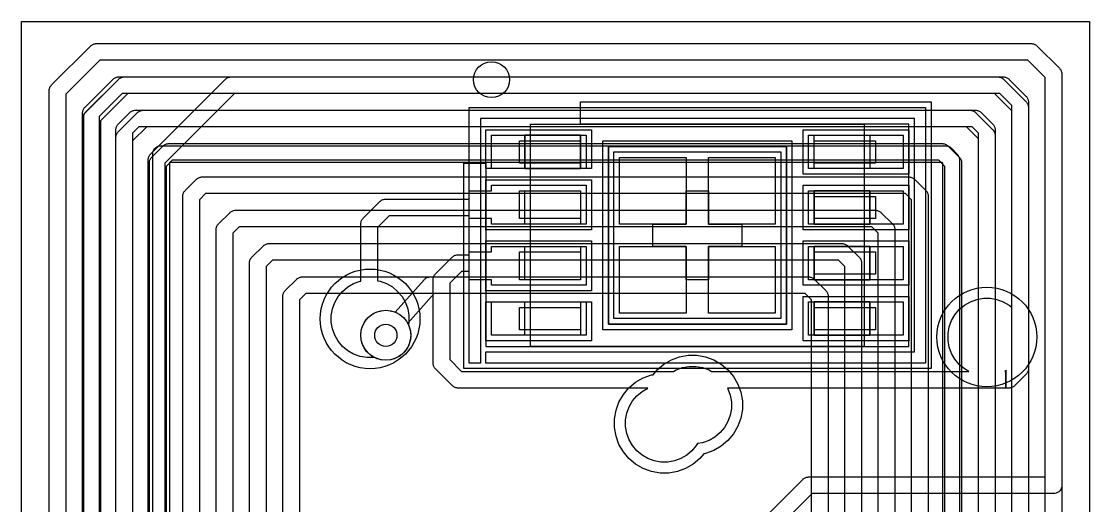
# Model space of a CAD drawing. Header units: millimetres. Extents: x 3.92 to 13.53, y -4.97 to 4.72.
# Drawn here: x 3.92 to 13.53, y 0.37 to 4.72 of the extents above; entities that cross this region are included whole.
import ezdxf

# ---------------------------------------------------------------- set-up
doc = ezdxf.new("R2010")
doc.units = ezdxf.units.MM
for name, color, linetype in [('98_0', 1, 'CONTINUOUS'), ('CopperBottom', 208, 'CONTINUOUS'), ('CopperMid', 4, 'CONTINUOUS'), ('CopperMid2', 118, 'CONTINUOUS'), ('CopperTop', 130, 'CONTINUOUS'), ('DimensionLines', 10, 'CONTINUOUS'), ('KeepOutTop', 1, 'CONTINUOUS'), ('LeadsTop', 225, 'CONTINUOUS'), ('PackageTop', 255, 'CONTINUOUS'), ('PasteMaskTop', 4, 'CONTINUOUS'), ('SilkScreenTop', 50, 'CONTINUOUS'), ('Sketch1', 138, 'CONTINUOUS'), ('SolderMaskTop', 3, 'CONTINUOUS')]:
    doc.layers.add(name, color=color, linetype=linetype)

msp = doc.modelspace()

# ---------------------------------------------------------------- linework, layer by layer
at = {"layer": '98_0'}
msp.add_circle((7.2, 1.9), 0.1, dxfattribs=at)
msp.add_circle((7.2, 1.9), 0.1, dxfattribs=at)
at = {"layer": 'CopperBottom'}
for points in [[(4.175, -3.8), (4.175, 4.1), (4.175285, 4.106537), (4.176139, 4.113024), (4.177556, 4.119411), (4.179523, 4.125652), (4.182027, 4.131696), (4.185048, 4.1375), (4.188564, 4.143018), (4.192547, 4.148209), (4.196967, 4.153033), (4.546967, 4.503033), (4.551791, 4.507453), (4.556982, 4.511436), (4.5625, 4.514952), (4.568304, 4.517973), (4.574348, 4.520477), (4.580589, 4.522444), (4.586976, 4.523861), (4.593463, 4.524715), (4.6, 4.525), (13, 4.525), (13.006537, 4.524715), (13.013024, 4.523861), (13.019411, 4.522444), (13.025652, 4.520477), (13.031696, 4.517973), (13.0375, 4.514952), (13.043018, 4.511436), (13.048209, 4.507453), (13.053033, 4.503033), (13.253033, 4.303033), (13.257453, 4.298209), (13.261436, 4.293018), (13.264952, 4.2875), (13.267973, 4.281696), (13.270477, 4.275652), (13.272444, 4.269411), (13.273861, 4.263024), (13.274715, 4.256537), (13.275, 4.25), (13.275, -0.65)], [(13.125, -0.618934), (13.125, 4.218934), (12.968934, 4.375), (4.631066, 4.375), (4.325, 4.068934), (4.325, -3.768934)], [(4.475, -3.67), (4.475, 3.9), (4.475285, 3.906537), (4.476139, 3.913024), (4.477556, 3.919411), (4.479523, 3.925652), (4.482027, 3.931696), (4.485048, 3.9375), (4.488564, 3.943018), (4.492547, 3.948209), (4.496967, 3.953033), (4.746967, 4.203033), (4.751791, 4.207453), (4.756982, 4.211436), (4.7625, 4.214952), (4.768304, 4.217973), (4.774348, 4.220477), (4.780589, 4.222444), (4.786976, 4.223861), (4.793463, 4.224715), (4.8, 4.225), (12.7, 4.225), (12.706537, 4.224715), (12.713024, 4.223861), (12.719411, 4.222444), (12.725652, 4.220477), (12.731696, 4.217973), (12.7375, 4.214952), (12.743018, 4.211436), (12.748209, 4.207453), (12.753033, 4.203033), (12.953033, 4.003033), (12.957453, 3.998209), (12.961436, 3.993018), (12.964952, 3.9875), (12.967973, 3.981696), (12.970477, 3.975652), (12.972444, 3.969411), (12.973861, 3.963024), (12.974715, 3.956537), (12.975, 3.95), (12.975, -0.5)], [(12.825, -0.468934), (12.825, 3.918934), (12.668934, 4.075), (4.831066, 4.075), (4.625, 3.868934), (4.625, -3.638934)], [(4.775, -3.44), (4.775, 3.68), (4.775285, 3.686537), (4.776139, 3.693024), (4.777556, 3.699411), (4.779523, 3.705652), (4.782027, 3.711696), (4.785048, 3.7175), (4.788564, 3.723018), (4.792547, 3.728209), (4.796967, 3.733033), (4.966967, 3.903033), (4.971791, 3.907453), (4.976982, 3.911436), (4.9825, 3.914952), (4.988304, 3.917973), (4.994348, 3.920477), (5.000589, 3.922444), (5.006976, 3.923861), (5.013463, 3.924715), (5.02, 3.925), (12.45, 3.925), (12.456537, 3.924715), (12.463024, 3.923861), (12.469411, 3.922444), (12.475652, 3.920477), (12.481696, 3.917973), (12.4875, 3.914952), (12.493018, 3.911436), (12.498209, 3.907453), (12.503033, 3.903033), (12.653033, 3.753033), (12.657453, 3.748209), (12.661436, 3.743018), (12.664952, 3.7375), (12.667973, 3.731696), (12.670477, 3.725652), (12.672444, 3.719411), (12.673861, 3.713024), (12.674715, 3.706537), (12.675, 3.7), (12.675, -0.35)], [(12.525, -0.318934), (12.525, 3.668934), (12.418934, 3.775), (5.051066, 3.775), (4.925, 3.648934), (4.925, -3.408934)], [(5.105, -3.32), (5.105, 3.53), (5.106139, 3.543024), (5.109523, 3.555652), (5.115048, 3.5675), (5.122547, 3.578209), (5.131791, 3.587453), (5.1425, 3.594952), (5.154348, 3.600477), (5.166976, 3.603861), (5.18, 3.605), (12.23, 3.605), (12.236537, 3.604715), (12.243024, 3.603861), (12.249411, 3.602444), (12.255652, 3.600477), (12.261696, 3.597973), (12.2675, 3.594952), (12.273018, 3.591436), (12.278209, 3.587453), (12.283033, 3.583033), (12.333033, 3.533033), (12.337453, 3.528209), (12.341436, 3.523018), (12.344952, 3.5175), (12.347973, 3.511696), (12.350477, 3.505652), (12.352444, 3.499411), (12.353861, 3.493024), (12.354715, 3.486537), (12.355, 3.48), (12.355, -0.22)], [(12.205, -0.188934), (12.205, 3.448934), (12.198934, 3.455), (5.255, 3.455), (5.255, -3.288934)]]:
    msp.add_lwpolyline(points, dxfattribs=at)
msp.add_circle((7.2, 1.9), 0.225, dxfattribs=at)
at = {"layer": 'CopperMid'}
for points in [[(4.175, -3.81), (4.175, 4.1), (4.175285, 4.106537), (4.176139, 4.113024), (4.177556, 4.119411), (4.179523, 4.125652), (4.182027, 4.131696), (4.185048, 4.1375), (4.188564, 4.143018), (4.192547, 4.148209), (4.196967, 4.153033), (4.546967, 4.503033), (4.551791, 4.507453), (4.556982, 4.511436), (4.5625, 4.514952), (4.568304, 4.517973), (4.574348, 4.520477), (4.580589, 4.522444), (4.586976, 4.523861), (4.593463, 4.524715), (4.6, 4.525), (13, 4.525), (13.006537, 4.524715), (13.013024, 4.523861), (13.019411, 4.522444), (13.025652, 4.520477), (13.031696, 4.517973), (13.0375, 4.514952), (13.043018, 4.511436), (13.048209, 4.507453), (13.053033, 4.503033), (13.253033, 4.303033), (13.257453, 4.298209), (13.261436, 4.293018), (13.264952, 4.2875), (13.267973, 4.281696), (13.270477, 4.275652), (13.272444, 4.269411), (13.273861, 4.263024), (13.274715, 4.256537), (13.275, 4.25), (13.275, -4.55)], [(13.125, -4.518934), (13.125, 4.218934), (12.968934, 4.375), (4.631066, 4.375), (4.325, 4.068934), (4.325, -3.778934)], [(4.485, -3.68), (4.485, 3.86), (4.485285, 3.866537), (4.486139, 3.873024), (4.487556, 3.879411), (4.489523, 3.885652), (4.492027, 3.891696), (4.495048, 3.8975), (4.498564, 3.903018), (4.502547, 3.908209), (4.506967, 3.913033), (4.796967, 4.203033), (4.801791, 4.207453), (4.806982, 4.211436), (4.8125, 4.214952), (4.818304, 4.217973), (4.824348, 4.220477), (4.830589, 4.222444), (4.836976, 4.223861), (4.843463, 4.224715), (4.85, 4.225), (12.75, 4.225), (12.756537, 4.224715), (12.763024, 4.223861), (12.769411, 4.222444), (12.775652, 4.220477), (12.781696, 4.217973), (12.7875, 4.214952), (12.793018, 4.211436), (12.798209, 4.207453), (12.803033, 4.203033), (12.953033, 4.053033), (12.957453, 4.048209), (12.961436, 4.043018), (12.964952, 4.0375), (12.967973, 4.031696), (12.970477, 4.025652), (12.972444, 4.019411), (12.973861, 4.013024), (12.974715, 4.006537), (12.975, 4), (12.975, -4.25)], [(12.825, -4.218934), (12.825, 3.968934), (12.718934, 4.075), (4.881066, 4.075), (4.635, 3.828934), (4.635, -3.648934)], [(4.775, -3.45), (4.775, 3.75), (4.775285, 3.756537), (4.776139, 3.763024), (4.777556, 3.769411), (4.779523, 3.775652), (4.782027, 3.781696), (4.785048, 3.7875), (4.788564, 3.793018), (4.792547, 3.798209), (4.796967, 3.803033), (4.896967, 3.903033), (4.901791, 3.907453), (4.906982, 3.911436), (4.9125, 3.914952), (4.918304, 3.917973), (4.924348, 3.920477), (4.930589, 3.922444), (4.936976, 3.923861), (4.943463, 3.924715), (4.95, 3.925), (12.5, 3.925), (12.506537, 3.924715), (12.513024, 3.923861), (12.519411, 3.922444), (12.525652, 3.920477), (12.531696, 3.917973), (12.5375, 3.914952), (12.543018, 3.911436), (12.548209, 3.907453), (12.553033, 3.903033), (12.653033, 3.803033), (12.657453, 3.798209), (12.661436, 3.793018), (12.664952, 3.7875), (12.667973, 3.781696), (12.670477, 3.775652), (12.672444, 3.769411), (12.673861, 3.763024), (12.674715, 3.756537), (12.675, 3.75), (12.675, -3.95)], [(12.525, -3.918934), (12.525, 3.718934), (12.468934, 3.775), (4.981066, 3.775), (4.925, 3.718934), (4.925, -3.418934)], [(5.075, -3.15), (5.075, 3.45), (5.075285, 3.456537), (5.076139, 3.463024), (5.077556, 3.469411), (5.079523, 3.475652), (5.082027, 3.481696), (5.085048, 3.4875), (5.088564, 3.493018), (5.092547, 3.498209), (5.096967, 3.503033), (5.196967, 3.603033), (5.201791, 3.607453), (5.206982, 3.611436), (5.2125, 3.614952), (5.218304, 3.617973), (5.224348, 3.620477), (5.230589, 3.622444), (5.236976, 3.623861), (5.243463, 3.624715), (5.25, 3.625), (12.2, 3.625), (12.206537, 3.624715), (12.213024, 3.623861), (12.219411, 3.622444), (12.225652, 3.620477), (12.231696, 3.617973), (12.2375, 3.614952), (12.243018, 3.611436), (12.248209, 3.607453), (12.253033, 3.603033), (12.353033, 3.503033), (12.357453, 3.498209), (12.361436, 3.493018), (12.364952, 3.4875), (12.367973, 3.481696), (12.370477, 3.475652), (12.372444, 3.469411), (12.373861, 3.463024), (12.374715, 3.456537), (12.375, 3.45), (12.375, -3.65)], [(12.225, -3.618934), (12.225, 3.418934), (12.168934, 3.475), (5.281066, 3.475), (5.225, 3.418934), (5.225, -3.118934)], [(5.375, -2.9), (5.375, 3.15), (5.375285, 3.156537), (5.376139, 3.163024), (5.377556, 3.169411), (5.379523, 3.175652), (5.382027, 3.181696), (5.385048, 3.1875), (5.388564, 3.193018), (5.392547, 3.198209), (5.396967, 3.203033), (5.496967, 3.303033), (5.501791, 3.307453), (5.506982, 3.311436), (5.5125, 3.314952), (5.518304, 3.317973), (5.524348, 3.320477), (5.530589, 3.322444), (5.536976, 3.323861), (5.543463, 3.324715), (5.55, 3.325), (11.9, 3.325), (11.906537, 3.324715), (11.913024, 3.323861), (11.919411, 3.322444), (11.925652, 3.320477), (11.931696, 3.317973), (11.9375, 3.314952), (11.943018, 3.311436), (11.948209, 3.307453), (11.953033, 3.303033), (12.053033, 3.203033), (12.057453, 3.198209), (12.061436, 3.193018), (12.064952, 3.1875), (12.067973, 3.181696), (12.070477, 3.175652), (12.072444, 3.169411), (12.073861, 3.163024), (12.074715, 3.156537), (12.075, 3.15), (12.075, -3.4)], [(11.925, -3.368934), (11.925, 3.118934), (11.868934, 3.175), (5.581066, 3.175), (5.525, 3.118934), (5.525, -2.868934)], [(5.675, -2.6), (5.675, 2.85), (5.675285, 2.856537), (5.676139, 2.863024), (5.677556, 2.869411), (5.679523, 2.875652), (5.682027, 2.881696), (5.685048, 2.8875), (5.688564, 2.893018), (5.692547, 2.898209), (5.696967, 2.903033), (5.796967, 3.003033), (5.801791, 3.007453), (5.806982, 3.011436), (5.8125, 3.014952), (5.818304, 3.017973), (5.824348, 3.020477), (5.830589, 3.022444), (5.836976, 3.023861), (5.843463, 3.024715), (5.85, 3.025), (11.6, 3.025), (11.606537, 3.024715), (11.613024, 3.023861), (11.619411, 3.022444), (11.625652, 3.020477), (11.631696, 3.017973), (11.6375, 3.014952), (11.643018, 3.011436), (11.648209, 3.007453), (11.653033, 3.003033), (11.753033, 2.903033), (11.757453, 2.898209), (11.761436, 2.893018), (11.764952, 2.8875), (11.767973, 2.881696), (11.770477, 2.875652), (11.772444, 2.869411), (11.773861, 2.863024), (11.774715, 2.856537), (11.775, 2.85), (11.775, -3.1)], [(11.625, -3.068934), (11.625, 2.818934), (11.568934, 2.875), (5.881066, 2.875), (5.825, 2.818934), (5.825, -2.568934)], [(5.975, -2.35), (5.975, 2.55), (5.975285, 2.556537), (5.976139, 2.563024), (5.977556, 2.569411), (5.979523, 2.575652), (5.982027, 2.581696), (5.985048, 2.5875), (5.988564, 2.593018), (5.992547, 2.598209), (5.996967, 2.603033), (6.096967, 2.703033), (6.101791, 2.707453), (6.106982, 2.711436), (6.1125, 2.714952), (6.118304, 2.717973), (6.124348, 2.720477), (6.130589, 2.722444), (6.136976, 2.723861), (6.143463, 2.724715), (6.15, 2.725), (11.3, 2.725), (11.306537, 2.724715), (11.313024, 2.723861), (11.319411, 2.722444), (11.325652, 2.720477), (11.331696, 2.717973), (11.3375, 2.714952), (11.343018, 2.711436), (11.348209, 2.707453), (11.353033, 2.703033), (11.453033, 2.603033), (11.457453, 2.598209), (11.461436, 2.593018), (11.464952, 2.5875), (11.467973, 2.581696), (11.470477, 2.575652), (11.472444, 2.569411), (11.473861, 2.563024), (11.474715, 2.556537), (11.475, 2.55), (11.475, -2.75)], [(11.325, -2.718934), (11.325, 2.518934), (11.268934, 2.575), (6.181066, 2.575), (6.125, 2.518934), (6.125, -2.318934)], [(11.025, -2.418934), (11.025, 2.218934), (10.968934, 2.275), (7.63368, 2.275), (7.396745, 2.008448), (7.411431, 1.976955), (7.421582, 1.939071), (7.425, 1.9), (7.421582, 1.860929), (7.411431, 1.823045), (7.394856, 1.7875), (7.37236, 1.755373), (7.344627, 1.72764), (7.3125, 1.705144), (7.276955, 1.688569), (7.239071, 1.678418), (7.2, 1.675), (7.160929, 1.678418), (7.123045, 1.688569), (7.0875, 1.705144), (7.055373, 1.72764), (7.02764, 1.755373), (7.005144, 1.7875), (6.988569, 1.823045), (6.978418, 1.860929), (6.975, 1.9), (6.978418, 1.939071), (6.988569, 1.976955), (7.005144, 2.0125), (7.02764, 2.044627), (7.055373, 2.07236), (7.0875, 2.094856), (7.123045, 2.111431), (7.160929, 2.121582), (7.2, 2.125), (7.239071, 2.121582), (7.276955, 2.111431), (7.284475, 2.107924), (7.543944, 2.399827), (7.548857, 2.404858), (7.55422, 2.409407), (7.559985, 2.413434), (7.566102, 2.416902), (7.572517, 2.419783), (7.579174, 2.42205), (7.586013, 2.423684), (7.592976, 2.42467), (7.6, 2.425), (11, 2.425), (11.006537, 2.424715), (11.013024, 2.423861), (11.019411, 2.422444), (11.025652, 2.420477), (11.031696, 2.417973), (11.0375, 2.414952), (11.043018, 2.411436), (11.048209, 2.407453), (11.053033, 2.403033), (11.153033, 2.303033), (11.157453, 2.298209), (11.161436, 2.293018), (11.164952, 2.2875), (11.167973, 2.281696), (11.170477, 2.275652), (11.172444, 2.269411), (11.173861, 2.263024), (11.174715, 2.256537), (11.175, 2.25), (11.175, -2.45)]]:
    msp.add_lwpolyline(points, dxfattribs=at)
at = {"layer": 'CopperMid2'}
for points in [[(4.175, -3.9), (4.175, 4.1), (4.175285, 4.106537), (4.176139, 4.113024), (4.177556, 4.119411), (4.179523, 4.125652), (4.182027, 4.131696), (4.185048, 4.1375), (4.188564, 4.143018), (4.192547, 4.148209), (4.196967, 4.153033), (4.546967, 4.503033), (4.551791, 4.507453), (4.556982, 4.511436), (4.5625, 4.514952), (4.568304, 4.517973), (4.574348, 4.520477), (4.580589, 4.522444), (4.586976, 4.523861), (4.593463, 4.524715), (4.6, 4.525), (13, 4.525), (13.006537, 4.524715), (13.013024, 4.523861), (13.019411, 4.522444), (13.025652, 4.520477), (13.031696, 4.517973), (13.0375, 4.514952), (13.043018, 4.511436), (13.048209, 4.507453), (13.053033, 4.503033), (13.253033, 4.303033), (13.257453, 4.298209), (13.261436, 4.293018), (13.264952, 4.2875), (13.267973, 4.281696), (13.270477, 4.275652), (13.272444, 4.269411), (13.273861, 4.263024), (13.274715, 4.256537), (13.275, 4.25), (13.275, -4.25)], [(13.125, -4.218934), (13.125, 4.218934), (12.968934, 4.375), (4.631066, 4.375), (4.325, 4.068934), (4.325, -3.9)], [(4.475, -4.11), (4.475, 3.85), (4.475285, 3.856537), (4.476139, 3.863024), (4.477556, 3.869411), (4.479523, 3.875652), (4.482027, 3.881696), (4.485048, 3.8875), (4.488564, 3.893018), (4.492547, 3.898209), (4.496967, 3.903033), (4.796967, 4.203033), (4.801791, 4.207453), (4.806982, 4.211436), (4.8125, 4.214952), (4.818304, 4.217973), (4.824348, 4.220477), (4.830589, 4.222444), (4.836976, 4.223861), (4.843463, 4.224715), (4.85, 4.225), (12.75, 4.225), (12.756537, 4.224715), (12.763024, 4.223861), (12.769411, 4.222444), (12.775652, 4.220477), (12.781696, 4.217973), (12.7875, 4.214952), (12.793018, 4.211436), (12.798209, 4.207453), (12.803033, 4.203033), (12.953033, 4.053033), (12.957453, 4.048209), (12.961436, 4.043018), (12.964952, 4.0375), (12.967973, 4.031696), (12.970477, 4.025652), (12.972444, 4.019411), (12.973861, 4.013024), (12.974715, 4.006537), (12.975, 4), (12.975, -3.95)], [(12.825, -3.918934), (12.825, 3.968934), (12.718934, 4.075), (12.7, 4.075), (4.881066, 4.075), (4.625, 3.818934), (4.625, -4.078934)], [(4.775, -3.95), (4.775, 3.75), (4.775285, 3.756537), (4.776139, 3.763024), (4.777556, 3.769411), (4.779523, 3.775652), (4.782027, 3.781696), (4.785048, 3.7875), (4.788564, 3.793018), (4.792547, 3.798209), (4.796967, 3.803033), (4.896967, 3.903033), (4.901791, 3.907453), (4.906982, 3.911436), (4.9125, 3.914952), (4.918304, 3.917973), (4.924348, 3.920477), (4.930589, 3.922444), (4.936976, 3.923861), (4.943463, 3.924715), (4.95, 3.925), (10.5, 3.925), (12.5, 3.925), (12.506537, 3.924715), (12.513024, 3.923861), (12.519411, 3.922444), (12.525652, 3.920477), (12.531696, 3.917973), (12.5375, 3.914952), (12.543018, 3.911436), (12.548209, 3.907453), (12.553033, 3.903033), (12.653033, 3.803033), (12.657453, 3.798209), (12.661436, 3.793018), (12.664952, 3.7875), (12.667973, 3.781696), (12.670477, 3.775652), (12.672444, 3.769411), (12.673861, 3.763024), (12.674715, 3.756537), (12.675, 3.75), (12.675, -3.7)], [(12.525, -3.668934), (12.525, 3.718934), (12.468934, 3.775), (10.4, 3.775), (4.981066, 3.775), (4.925, 3.718934), (4.925, -3.918934)], [(5.075, -3.7), (5.075, 3.45), (5.075285, 3.456537), (5.076139, 3.463024), (5.077556, 3.469411), (5.079523, 3.475652), (5.082027, 3.481696), (5.085048, 3.4875), (5.088564, 3.493018), (5.092547, 3.498209), (5.096967, 3.503033), (5.196967, 3.603033), (5.201791, 3.607453), (5.206982, 3.611436), (5.2125, 3.614952), (5.218304, 3.617973), (5.224348, 3.620477), (5.230589, 3.622444), (5.236976, 3.623861), (5.243463, 3.624715), (5.25, 3.625), (12.2, 3.625), (12.206537, 3.624715), (12.213024, 3.623861), (12.219411, 3.622444), (12.225652, 3.620477), (12.231696, 3.617973), (12.2375, 3.614952), (12.243018, 3.611436), (12.248209, 3.607453), (12.253033, 3.603033), (12.353033, 3.503033), (12.357453, 3.498209), (12.361436, 3.493018), (12.364952, 3.4875), (12.367973, 3.481696), (12.370477, 3.475652), (12.372444, 3.469411), (12.373861, 3.463024), (12.374715, 3.456537), (12.375, 3.45), (12.375, -3.4)], [(12.225, -3.368934), (12.225, 3.418934), (12.168934, 3.475), (5.281066, 3.475), (5.225, 3.418934), (5.225, -3.668934)], [(5.375, -3.4), (5.375, 3.15), (5.375285, 3.156537), (5.376139, 3.163024), (5.377556, 3.169411), (5.379523, 3.175652), (5.382027, 3.181696), (5.385048, 3.1875), (5.388564, 3.193018), (5.392547, 3.198209), (5.396967, 3.203033), (5.496967, 3.303033), (5.501791, 3.307453), (5.506982, 3.311436), (5.5125, 3.314952), (5.518304, 3.317973), (5.524348, 3.320477), (5.530589, 3.322444), (5.536976, 3.323861), (5.543463, 3.324715), (5.55, 3.325), (11.9, 3.325), (11.906537, 3.324715), (11.913024, 3.323861), (11.919411, 3.322444), (11.925652, 3.320477), (11.931696, 3.317973), (11.9375, 3.314952), (11.943018, 3.311436), (11.948209, 3.307453), (11.953033, 3.303033), (12.053033, 3.203033), (12.057453, 3.198209), (12.061436, 3.193018), (12.064952, 3.1875), (12.067973, 3.181696), (12.070477, 3.175652), (12.072444, 3.169411), (12.073861, 3.163024), (12.074715, 3.156537), (12.075, 3.15), (12.075, -3.1)], [(11.925, -3.068934), (11.925, 3.118934), (11.868934, 3.175), (5.581066, 3.175), (5.525, 3.118934), (5.525, -3.368934)], [(5.675, -3.1), (5.675, 2.85), (5.675285, 2.856537), (5.676139, 2.863024), (5.677556, 2.869411), (5.679523, 2.875652), (5.682027, 2.881696), (5.685048, 2.8875), (5.688564, 2.893018), (5.692547, 2.898209), (5.696967, 2.903033), (5.796967, 3.003033), (5.801791, 3.007453), (5.806982, 3.011436), (5.8125, 3.014952), (5.818304, 3.017973), (5.824348, 3.020477), (5.830589, 3.022444), (5.836976, 3.023861), (5.843463, 3.024715), (5.85, 3.025), (11.6, 3.025), (11.606537, 3.024715), (11.613024, 3.023861), (11.619411, 3.022444), (11.625652, 3.020477), (11.631696, 3.017973), (11.6375, 3.014952), (11.643018, 3.011436), (11.648209, 3.007453), (11.653033, 3.003033), (11.753033, 2.903033), (11.757453, 2.898209), (11.761436, 2.893018), (11.764952, 2.8875), (11.767973, 2.881696), (11.770477, 2.875652), (11.772444, 2.869411), (11.773861, 2.863024), (11.774715, 2.856537), (11.775, 2.85), (11.775, -2.8)], [(11.625, -2.768934), (11.625, 2.818934), (11.568934, 2.875), (5.881066, 2.875), (5.825, 2.818934), (5.825, -3.068934)], [(5.975, -2.8), (5.975, 2.55), (5.975285, 2.556537), (5.976139, 2.563024), (5.977556, 2.569411), (5.979523, 2.575652), (5.982027, 2.581696), (5.985048, 2.5875), (5.988564, 2.593018), (5.992547, 2.598209), (5.996967, 2.603033), (6.096967, 2.703033), (6.101791, 2.707453), (6.106982, 2.711436), (6.1125, 2.714952), (6.118304, 2.717973), (6.124348, 2.720477), (6.130589, 2.722444), (6.136976, 2.723861), (6.143463, 2.724715), (6.15, 2.725), (11.3, 2.725), (11.306537, 2.724715), (11.313024, 2.723861), (11.319411, 2.722444), (11.325652, 2.720477), (11.331696, 2.717973), (11.3375, 2.714952), (11.343018, 2.711436), (11.348209, 2.707453), (11.353033, 2.703033), (11.453033, 2.603033), (11.457453, 2.598209), (11.461436, 2.593018), (11.464952, 2.5875), (11.467973, 2.581696), (11.470477, 2.575652), (11.472444, 2.569411), (11.473861, 2.563024), (11.474715, 2.556537), (11.475, 2.55), (11.475, -2.5)], [(11.325, -2.468934), (11.325, 2.518934), (11.268934, 2.575), (6.181066, 2.575), (6.125, 2.518934), (6.125, -2.768934)], [(6.275, -2.5), (6.275, 2.25), (6.275285, 2.256537), (6.276139, 2.263024), (6.277556, 2.269411), (6.279523, 2.275652), (6.282027, 2.281696), (6.285048, 2.2875), (6.288564, 2.293018), (6.292547, 2.298209), (6.296967, 2.303033), (6.396967, 2.403033), (6.401791, 2.407453), (6.406982, 2.411436), (6.4125, 2.414952), (6.418304, 2.417973), (6.424348, 2.420477), (6.430589, 2.422444), (6.436976, 2.423861), (6.443463, 2.424715), (6.45, 2.425), (11, 2.425), (11.006537, 2.424715), (11.013024, 2.423861), (11.019411, 2.422444), (11.025652, 2.420477), (11.031696, 2.417973), (11.0375, 2.414952), (11.043018, 2.411436), (11.048209, 2.407453), (11.053033, 2.403033), (11.153033, 2.303033), (11.157453, 2.298209), (11.161436, 2.293018), (11.164952, 2.2875), (11.167973, 2.281696), (11.170477, 2.275652), (11.172444, 2.269411), (11.173861, 2.263024), (11.174715, 2.256537), (11.175, 2.25), (11.175, -1.2)], [(11.025, -1.2), (11.025, 2.218934), (10.968934, 2.275), (6.481066, 2.275), (6.425, 2.218934), (6.425, -2.468934)]]:
    msp.add_lwpolyline(points, dxfattribs=at)
msp.add_circle((7.2, 1.9), 0.225, dxfattribs=at)
at = {"layer": 'CopperTop'}
for points in [[(4.175, -3.81), (4.175, 4.1), (4.175285, 4.106537), (4.176139, 4.113024), (4.177556, 4.119411), (4.179523, 4.125652), (4.182027, 4.131696), (4.185048, 4.1375), (4.188564, 4.143018), (4.192547, 4.148209), (4.196967, 4.153033), (4.546967, 4.503033), (4.551791, 4.507453), (4.556982, 4.511436), (4.5625, 4.514952), (4.568304, 4.517973), (4.574348, 4.520477), (4.580589, 4.522444), (4.586976, 4.523861), (4.593463, 4.524715), (4.6, 4.525), (13, 4.525), (13.006537, 4.524715), (13.013024, 4.523861), (13.019411, 4.522444), (13.025652, 4.520477), (13.031696, 4.517973), (13.0375, 4.514952), (13.043018, 4.511436), (13.048209, 4.507453), (13.053033, 4.503033), (13.253033, 4.303033), (13.257453, 4.298209), (13.261436, 4.293018), (13.264952, 4.2875), (13.267973, 4.281696), (13.270477, 4.275652), (13.272444, 4.269411), (13.273861, 4.263024), (13.274715, 4.256537), (13.275, 4.25), (13.275, 0.55), (13.273861, 0.536976), (13.270477, 0.524348), (13.264952, 0.5125), (13.257453, 0.501791), (13.248209, 0.492547), (13.2375, 0.485048), (13.225652, 0.479523), (13.213024, 0.476139), (13.2, 0.475), (11.031066, 0.475), (10.125, -0.431066)], [(9.996967, -0.346967), (10.946967, 0.603033), (10.951791, 0.607453), (10.956982, 0.611436), (10.9625, 0.614952), (10.968304, 0.617973), (10.974348, 0.620477), (10.980589, 0.622444), (10.986976, 0.623861), (10.993463, 0.624715), (11, 0.625), (13.125, 0.625), (13.125, 4.218934), (12.968934, 4.375), (4.631066, 4.375), (4.325, 4.068934), (4.325, -3.778934)], [(5.065, -3.74), (5.065, 3.48), (5.065285, 3.486537), (5.066139, 3.493024), (5.067556, 3.499411), (5.069523, 3.505652), (5.072027, 3.511696), (5.075048, 3.5175), (5.078564, 3.523018), (5.082547, 3.528209), (5.086967, 3.533033), (5.756967, 4.203033), (5.761791, 4.207453), (5.766982, 4.211436), (5.7725, 4.214952), (5.778304, 4.217973), (5.784348, 4.220477), (5.790589, 4.222444), (5.796976, 4.223861), (5.803463, 4.224715), (5.81, 4.225), (12.75, 4.225), (12.756537, 4.224715), (12.763024, 4.223861), (12.769411, 4.222444), (12.775652, 4.220477), (12.781696, 4.217973), (12.7875, 4.214952), (12.793018, 4.211436), (12.798209, 4.207453), (12.803033, 4.203033), (12.953033, 4.053033), (12.957453, 4.048209), (12.961436, 4.043018), (12.964952, 4.0375), (12.967973, 4.031696), (12.970477, 4.025652), (12.972444, 4.019411), (12.973861, 4.013024), (12.974715, 4.006537), (12.975, 4), (12.975, 1.6), (12.974715, 1.593463), (12.973861, 1.586976), (12.972444, 1.580589), (12.970477, 1.574348), (12.967973, 1.568304), (12.964952, 1.5625), (12.961436, 1.556982), (12.957453, 1.551791), (12.953033, 1.546967), (12.853033, 1.446967), (12.848209, 1.442547), (12.843018, 1.438564), (12.8375, 1.435048), (12.831696, 1.432027), (12.825652, 1.429523), (12.819411, 1.427556), (12.813024, 1.426139), (12.806537, 1.425285), (12.8, 1.425), (12.770554, 1.425), (12.770554, 1.57662), (12.778436, 1.584502), (12.761978, 1.575), (12.768934, 1.575), (12.770554, 1.57662), (12.770554, 1.425), (10.270653, 1.425), (10.273932, 1.41932), (10.294798, 1.36199), (10.305392, 1.301908), (10.305392, 1.240899), (10.294798, 1.180817), (10.273932, 1.123487), (10.243427, 1.070651), (10.204211, 1.023916), (10.157476, 0.9847), (10.10464, 0.954195), (10.047311, 0.933329), (10.000241, 0.925029), (9.990181, 0.907605), (9.950965, 0.860869), (9.90423, 0.821654), (9.851394, 0.791149), (9.794065, 0.770283), (9.733982, 0.759689), (9.672973, 0.759689), (9.612891, 0.770283), (9.555562, 0.791149), (9.502726, 0.821654), (9.455991, 0.86087), (9.416775, 0.907605), (9.38627, 0.960441), (9.365404, 1.01777), (9.35481, 1.077853), (9.35481, 1.138862), (9.365404, 1.198944), (9.38627, 1.256274), (9.416775, 1.309109), (9.455991, 1.355845), (9.502726, 1.39506), (9.554583, 1.425), (7.85, 1.425), (7.843463, 1.425285), (7.836976, 1.426139), (7.830589, 1.427556), (7.824348, 1.429523), (7.818304, 1.432027), (7.8125, 1.435048), (7.806982, 1.438564), (7.801791, 1.442547), (7.796967, 1.446967), (7.646967, 1.596967), (7.642547, 1.601791), (7.638564, 1.606982), (7.635048, 1.6125), (7.632027, 1.618304), (7.629523, 1.624348), (7.627556, 1.630589), (7.626139, 1.636976), (7.625285, 1.643463), (7.625, 1.65), (7.625, 2.4), (7.625285, 2.406537), (7.626139, 2.413024), (7.627556, 2.419411), (7.629523, 2.425652), (7.632027, 2.431696), (7.635048, 2.4375), (7.638564, 2.443018), (7.642547, 2.448209), (7.646967, 2.453033), (7.796967, 2.603033), (7.801791, 2.607453), (7.806982, 2.611436), (7.8125, 2.614952), (7.818304, 2.617973), (7.824348, 2.620477), (7.830589, 2.622444), (7.836976, 2.623861), (7.843463, 2.624715), (7.85, 2.625), (7.95, 2.625), (7.95, 2.65), (8.15, 2.65), (8.15, 2.7), (9, 2.7), (9, 2.35), (8.15, 2.35), (8.15, 2.4), (7.95, 2.4), (7.95, 2.475), (7.881066, 2.475), (7.775, 2.368934), (7.775, 1.681066), (7.881066, 1.575), (9.785233, 1.575), (9.808808, 1.588611), (9.866137, 1.609477), (9.926219, 1.620071), (9.987228, 1.620071), (10.047311, 1.609477), (10.10464, 1.588611), (10.128215, 1.575), (12.440533, 1.575), (12.400504, 1.598111), (12.353768, 1.637327), (12.314552, 1.684062), (12.284048, 1.736898), (12.263182, 1.794227), (12.252587, 1.85431), (12.252587, 1.915319), (12.263182, 1.975401), (12.284048, 2.03273), (12.314552, 2.085566), (12.353768, 2.132301), (12.400504, 2.171517), (12.453339, 2.202022), (12.510669, 2.222888), (12.570751, 2.233482), (12.63176, 2.233482), (12.691842, 2.222888), (12.749172, 2.202022), (12.802007, 2.171517), (12.825, 2.152224), (12.825, 3.968934), (12.718934, 4.075), (5.841066, 4.075), (5.215, 3.448934), (5.215, -3.708934)]]:
    msp.add_lwpolyline(points, dxfattribs=at)
for points in [[(9, 3.4), (8.15, 3.4), (8.15, 3.7), (9, 3.7)], [(11.85, 3.4), (11, 3.4), (11, 3.7), (11.85, 3.7)], [(10.75, 2.05), (9.25, 2.05), (9.25, 3.55), (10.75, 3.55)], [(9, 2.9), (8.15, 2.9), (8.15, 2.95), (7.95, 2.95), (7.95, 2.975), (7.231066, 2.975), (7.125, 2.868934), (7.125, 2.39026), (7.149533, 2.385934), (7.206863, 2.365068), (7.259698, 2.334563), (7.306434, 2.295347), (7.34565, 2.248612), (7.376154, 2.195776), (7.39702, 2.138447), (7.407615, 2.078365), (7.407615, 2.017356), (7.403493, 1.993978), (7.411431, 1.976955), (7.421582, 1.939071), (7.425, 1.9), (7.421582, 1.860929), (7.411431, 1.823045), (7.394856, 1.7875), (7.37236, 1.755373), (7.344627, 1.72764), (7.3125, 1.705144), (7.276955, 1.688569), (7.239071, 1.678418), (7.2, 1.675), (7.160929, 1.678418), (7.123045, 1.688569), (7.097297, 1.700575), (7.089451, 1.699192), (7.028442, 1.699192), (6.96836, 1.709786), (6.91103, 1.730652), (6.858195, 1.761157), (6.811459, 1.800373), (6.772243, 1.847108), (6.741739, 1.899944), (6.720873, 1.957273), (6.710278, 2.017355), (6.710278, 2.078364), (6.720873, 2.138446), (6.741739, 2.195776), (6.772243, 2.248612), (6.811459, 2.295347), (6.858195, 2.334563), (6.91103, 2.365068), (6.96836, 2.385934), (6.975, 2.387105), (6.975, 2.9), (6.975285, 2.906537), (6.976139, 2.913024), (6.977556, 2.919411), (6.979523, 2.925652), (6.982027, 2.931696), (6.985048, 2.9375), (6.988564, 2.943018), (6.992547, 2.948209), (6.996967, 2.953033), (7.146967, 3.103033), (7.151791, 3.107453), (7.156982, 3.111436), (7.1625, 3.114952), (7.168304, 3.117973), (7.174348, 3.120477), (7.180589, 3.122444), (7.186976, 3.123861), (7.193463, 3.124715), (7.2, 3.125), (7.95, 3.125), (7.95, 3.2), (8.15, 3.2), (8.15, 3.25), (9, 3.25)], [(11.85, 2.9), (11, 2.9), (11, 3.2), (11.85, 3.2)], [(11.85, 2.4), (11, 2.4), (11, 2.7), (11.85, 2.7)], [(9, 1.9), (8.15, 1.9), (8.15, 2.2), (9, 2.2)], [(11.85, 1.9), (11, 1.9), (11, 2.2), (11.85, 2.2)]]:
    msp.add_lwpolyline(points, close=True, dxfattribs=at)
at = {"layer": 'DimensionLines'}
msp.add_lwpolyline([(13.525, -4.975), (3.925, -4.975), (3.925, 4.725), (13.525, 4.725)], close=True, dxfattribs=at)
at = {"layer": 'KeepOutTop'}
for points in [[(12.05, 1.65), (8.1, 1.65), (8.1, 1.75), (11.95, 1.75), (11.95, 3.85), (8.05, 3.85), (8.05, 1.65), (7.95, 1.65), (7.95, 3.95), (12.05, 3.95)], [(10.1, 2.9), (10.4, 2.9), (10.4, 2.7), (10.1, 2.7), (10.1, 2.4), (9.9, 2.4), (9.9, 2.7), (9.6, 2.7), (9.6, 2.9), (9.9, 2.9), (9.9, 3.2), (10.1, 3.2)]]:
    msp.add_lwpolyline(points, close=True, dxfattribs=at)
at = {"layer": 'LeadsTop'}
for points in [[(8.95, 3.4), (8.45, 3.4), (8.45, 3.7), (8.95, 3.7)], [(11.55, 3.4), (11.05, 3.4), (11.05, 3.7), (11.55, 3.7)], [(10.8, 2), (9.2, 2), (9.2, 3.6), (10.8, 3.6)], [(8.95, 2.9), (8.45, 2.9), (8.45, 3.2), (8.95, 3.2)], [(11.55, 2.9), (11.05, 2.9), (11.05, 3.2), (11.55, 3.2)], [(8.95, 2.4), (8.45, 2.4), (8.45, 2.7), (8.95, 2.7)], [(11.55, 2.4), (11.05, 2.4), (11.05, 2.7), (11.55, 2.7)], [(8.95, 1.9), (8.45, 1.9), (8.45, 2.2), (8.95, 2.2)], [(11.55, 1.9), (11.05, 1.9), (11.05, 2.2), (11.55, 2.2)]]:
    msp.add_lwpolyline(points, close=True, dxfattribs=at)
at = {"layer": 'PackageTop'}
msp.add_lwpolyline([(11.5, 1.8), (8.5, 1.8), (8.5, 3.8), (11.5, 3.8)], close=True, dxfattribs=at)
at = {"layer": 'PasteMaskTop'}
for points in [[(8.95, 3.45), (8.4, 3.45), (8.4, 3.65), (8.95, 3.65)], [(11.6, 3.45), (11.05, 3.45), (11.05, 3.65), (11.6, 3.65)], [(9.9, 2.9), (9.3, 2.9), (9.3, 3.5), (9.9, 3.5)], [(10.7, 2.9), (10.1, 2.9), (10.1, 3.5), (10.7, 3.5)], [(8.95, 2.95), (8.4, 2.95), (8.4, 3.2), (8.95, 3.2)], [(11.6, 2.95), (11.05, 2.95), (11.05, 3.15), (11.6, 3.15)], [(9.9, 2.1), (9.3, 2.1), (9.3, 2.7), (9.9, 2.7)], [(10.7, 2.1), (10.1, 2.1), (10.1, 2.7), (10.7, 2.7)], [(8.95, 2.4), (8.4, 2.4), (8.4, 2.65), (8.95, 2.65)], [(11.6, 2.45), (11.05, 2.45), (11.05, 2.65), (11.6, 2.65)], [(8.95, 1.95), (8.4, 1.95), (8.4, 2.15), (8.95, 2.15)], [(11.6, 1.95), (11.05, 1.95), (11.05, 2.15), (11.6, 2.15)]]:
    msp.add_lwpolyline(points, close=True, dxfattribs=at)
at = {"layer": 'SilkScreenTop'}
msp.add_lwpolyline([(12.1, 1.6), (7.9, 1.6), (7.9, 3.45), (8.1, 3.45), (8.1, 1.8), (11.9, 1.8), (11.9, 3.8), (8.95, 3.8), (8.95, 4), (12.1, 4)], close=True, dxfattribs=at)
msp.add_circle((8.15, 4.2), 0.161803, dxfattribs=at)
at = {"layer": 'Sketch1'}
for points in [[(8.95, 3.7), (8.45, 3.7)], [(8.45, 3.7), (8.45, 3.4)], [(8.95, 3.4), (8.95, 3.7)], [(11.05, 3.7), (11.55, 3.7)], [(11.05, 3.4), (11.05, 3.7)], [(11.55, 3.7), (11.55, 3.4)], [(9.2, 3.6), (9.2, 2)], [(10.8, 3.6), (9.2, 3.6)], [(10.8, 2), (10.8, 3.6)], [(8.45, 3.4), (8.95, 3.4)], [(11.55, 3.4), (11.05, 3.4)], [(8.45, 3.2), (8.95, 3.2)], [(8.45, 2.9), (8.45, 3.2)], [(8.95, 3.2), (8.95, 2.9)], [(11.55, 3.2), (11.05, 3.2)], [(11.05, 3.2), (11.05, 2.9)], [(11.55, 2.9), (11.55, 3.2)], [(8.95, 2.9), (8.45, 2.9)], [(11.05, 2.9), (11.55, 2.9)], [(8.45, 2.7), (8.95, 2.7)], [(8.45, 2.4), (8.45, 2.7)], [(8.95, 2.7), (8.95, 2.4)], [(11.55, 2.7), (11.05, 2.7)], [(11.05, 2.7), (11.05, 2.4)], [(11.55, 2.4), (11.55, 2.7)], [(8.95, 2.4), (8.45, 2.4)], [(11.05, 2.4), (11.55, 2.4)], [(8.45, 2.2), (8.95, 2.2)], [(8.45, 1.9), (8.45, 2.2)], [(8.95, 2.2), (8.95, 1.9)], [(11.55, 2.2), (11.05, 2.2)], [(11.05, 2.2), (11.05, 1.9)], [(11.55, 1.9), (11.55, 2.2)], [(9.2, 2), (10.8, 2)], [(8.95, 1.9), (8.45, 1.9)], [(11.05, 1.9), (11.55, 1.9)]]:
    msp.add_lwpolyline(points, dxfattribs=at)
at = {"layer": 'SolderMaskTop'}
for points in [[(9.05, 3.4), (8.1, 3.4), (8.1, 3.75), (9.05, 3.75)], [(11.9, 3.35), (10.95, 3.35), (10.95, 3.75), (11.9, 3.75)], [(10.85, 1.95), (9.15, 1.95), (9.15, 3.65), (10.85, 3.65)], [(9.05, 2.85), (8.1, 2.85), (8.1, 3.3), (9.05, 3.3)], [(11.9, 2.85), (10.95, 2.85), (10.95, 3.25), (11.9, 3.25)], [(9.05, 2.3), (8.1, 2.3), (8.1, 2.75), (9.05, 2.75)], [(11.9, 2.35), (10.95, 2.35), (10.95, 2.75), (11.9, 2.75)], [(11.9, 1.85), (10.95, 1.85), (10.95, 2.25), (11.9, 2.25)], [(9.05, 1.85), (8.1, 1.85), (8.1, 2.2), (9.05, 2.2)], [(10.073192, 1.70607), (10.146902, 1.679242), (10.214833, 1.640022), (10.274922, 1.589601), (10.325342, 1.529513), (10.364562, 1.461581), (10.39139, 1.387872), (10.405011, 1.310623), (10.405011, 1.232183), (10.39139, 1.154935), (10.364562, 1.081225), (10.325342, 1.013294), (10.274921, 0.953205), (10.214833, 0.902784), (10.146902, 0.863564), (10.073192, 0.836736), (10.0586, 0.834163), (10.021676, 0.790159), (9.961587, 0.739738), (9.893656, 0.700518), (9.819946, 0.67369), (9.742698, 0.660069), (9.664258, 0.660069), (9.587009, 0.67369), (9.513299, 0.700518), (9.445368, 0.739738), (9.38528, 0.790159), (9.334859, 0.850248), (9.295639, 0.918179), (9.268811, 0.991888), (9.268811, 0.991889), (9.25519, 1.069137), (9.25519, 1.147577), (9.268811, 1.224826), (9.295639, 1.298535), (9.334859, 1.366467), (9.385279, 1.426555), (9.445368, 1.476976), (9.513299, 1.516196), (9.587009, 1.543024), (9.601602, 1.545597), (9.638526, 1.589601), (9.698614, 1.640022), (9.766545, 1.679242), (9.840255, 1.70607), (9.917504, 1.719691), (9.995944, 1.719691)]]:
    msp.add_lwpolyline(points, close=True, dxfattribs=at)
for centre in [(7.058947, 2.047861), (12.601255, 1.884815)]:
    msp.add_circle(centre, 0.448288, dxfattribs=at)

doc.saveas('drawing.dxf')
